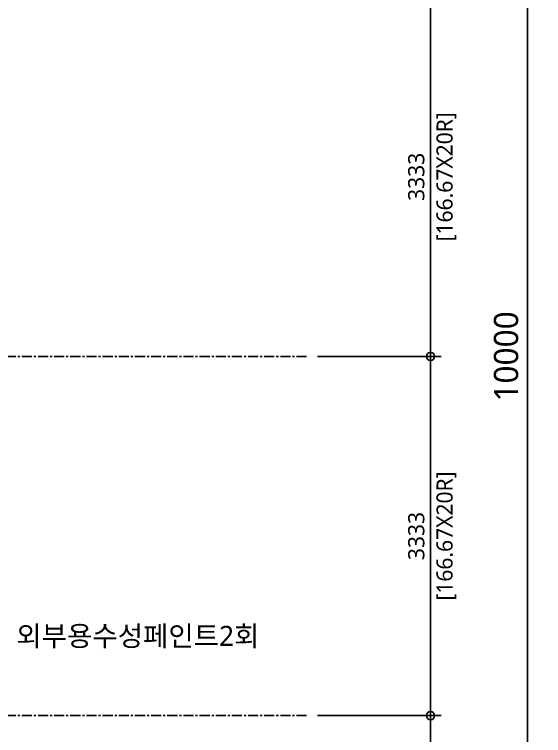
# Model space of a CAD drawing. Header units: millimetres. Extents: x -65167 to 413267, y -17142 to 66587.
# Drawn here: x 364656 to 369569, y 30793 to 37486 of the extents above; entities that cross this region are included whole.
import ezdxf
from ezdxf.enums import TextEntityAlignment as Align

# ---------------------------------------------------------------- set-up
doc = ezdxf.new("R2010")
doc.units = ezdxf.units.MM
doc.header["$LTSCALE"] = 75
doc.header["$MEASUREMENT"] = 0
doc.header["$PDSIZE"] = -10
doc.linetypes.add('CENTER', pattern=[2, 1.25, -0.25, 0.25, -0.25])
doc.layers.get('0').update_dxf_attribs({"linetype": 'CONTINUOUS'})
doc.layers.get('Defpoints').update_dxf_attribs({"color": 171, "linetype": 'CONTINUOUS'})
for name, color, linetype in [('CEN(ST)', 1, 'CENTER'), ('NDIM', 7, 'CONTINUOUS'), ('TEXT(노트)', 7, 'CONTINUOUS')]:
    doc.layers.add(name, color=color, linetype=linetype)
doc.styles.add('CGS', font='cgse', dxfattribs={"bigfont": 'cgs'})
doc.styles.add('나눔바른고딕', font='NanumBarunGothic.ttf')
doc.dimstyles.new('NDIM 1200', dxfattribs={"dimscale": 75, "dimtxt": 3, "dimasz": 1, "dimexe": 2, "dimexo": 2, "dimgap": 1, "dimtad": 1, "dimdec": 0, "dimdsep": 46, "dimtxsty": 'CGS', "dimblk": 'DOT0', "dimcen": 1, "dimdle": 8, "dimclrd": 256, "dimclre": 256, "dimclrt": 256, "dimadec": 0, "dimazin": 0, "dimtfac": 1, "dimtdec": 0, "dimtix": 1, "dimtmove": 2, "dimatfit": 3, "dimldrblk": 'DOT0', "dimfxl": 1, "dimtolj": 1, "dimtzin": 0, "dimlwd": -1, "dimlwe": -1, "dimarcsym": 0})

# ---------------------------------------------------------------- blocks, each defined once
blk = doc.blocks.new('DOT0')
blk.add_line((-3, 0), (3, 0))
at = {"color": 6}
blk.add_circle((0, 0), 0.75, dxfattribs=at)
blk = doc.blocks.new('*D1415')
at = {"layer": 'Defpoints', "color": 0, "ltscale": 0.4, "transparency": 16777216}
for p in [(367369.2, 37645), (367369.2, 34311.7), (368519.2, 34311.7)]:
    blk.add_point(p, dxfattribs=at)
at = {"layer": 'NDIM', "ltscale": 0.4, "transparency": 16777216}
for p, q in [((367469.2, 37645), (368619.2, 37645)), ((368519.2, 37595), (368519.2, 34361.7)), ((367469.2, 34311.7), (368619.2, 34311.7))]:
    blk.add_line(p, q, dxfattribs=at)
at = {"layer": 'NDIM', "ltscale": 0.4, "transparency": 16777216, "xscale": 50, "yscale": 50, "zscale": 50}
for p, rotation in [((368519.2, 37645), 90), ((368519.2, 34311.7), 270)]:
    blk.add_blockref('DOT0', p, dxfattribs=dict(at, rotation=rotation))
at = {"layer": 'NDIM', "ltscale": 0.4, "transparency": 16777216, "char_height": 150, "attachment_point": 5, "rotation": 90, "style": '나눔바른고딕'}
for s, insert in [('\\A1;[166.67X20R]', (368666.3, 35978.4)), ('\\A1;3333', (368387.9, 35978.4))]:
    blk.add_mtext(s, dxfattribs=dict(at, insert=insert))
blk = doc.blocks.new('*D1417')
at = {"layer": 'Defpoints', "color": 0, "ltscale": 0.4, "transparency": 16777216}
for p in [(367369.2, 30978.4), (368519.2, 30978.4), (367369.2, 29311.7)]:
    blk.add_point(p, dxfattribs=at)
at = {"layer": 'NDIM', "ltscale": 0.4, "transparency": 16777216}
for p, q in [((367469.2, 30978.4), (368619.2, 30978.4)), ((368519.2, 29361.7), (368519.2, 30928.4)), ((367469.2, 29311.7), (368619.2, 29311.7))]:
    blk.add_line(p, q, dxfattribs=at)
at = {"layer": 'NDIM', "ltscale": 0.4, "transparency": 16777216, "xscale": 50, "yscale": 50, "zscale": 50}
for p, rotation in [((368519.2, 30978.4), 90), ((368519.2, 29311.7), 270)]:
    blk.add_blockref('DOT0', p, dxfattribs=dict(at, rotation=rotation))
at = {"layer": 'NDIM', "ltscale": 0.4, "transparency": 16777216, "char_height": 150, "attachment_point": 5, "rotation": 90, "style": '나눔바른고딕'}
for s, insert in [('\\A1;[166.67X10R]', (368666.3, 30145.1)), ('\\A1;1667', (368388, 30145.1))]:
    blk.add_mtext(s, dxfattribs=dict(at, insert=insert))
blk = doc.blocks.new('*D1419')
at = {"layer": 'Defpoints', "color": 0, "ltscale": 0.4, "transparency": 16777216}
for p in [(367369.2, 39311.7), (369419.2, 39311.7), (367369.2, 29311.7)]:
    blk.add_point(p, dxfattribs=at)
at = {"layer": 'NDIM', "ltscale": 0.4, "transparency": 16777216}
for p, q in [((367519.2, 39311.7), (369569.2, 39311.7)), ((369419.2, 29386.7), (369419.2, 39236.7)), ((367519.2, 29311.7), (369569.2, 29311.7))]:
    blk.add_line(p, q, dxfattribs=at)
at = {"layer": 'NDIM', "ltscale": 0.4, "transparency": 16777216, "xscale": 75, "yscale": 75, "zscale": 75}
for p, rotation in [((369419.2, 39311.7), 90), ((369419.2, 29311.7), 270)]:
    blk.add_blockref('DOT0', p, dxfattribs=dict(at, rotation=rotation))
at = {"layer": 'NDIM', "ltscale": 0.4, "transparency": 16777216, "insert": (369222, 34311.7), "char_height": 225, "attachment_point": 5, "rotation": 90, "style": '나눔바른고딕'}
blk.add_mtext('\\A1;10000', dxfattribs=at)
blk = doc.blocks.new('*D1518')
at = {"layer": 'Defpoints', "color": 0, "ltscale": 0.4, "transparency": 16777216}
for p in [(367369.2, 34311.7), (367369.2, 30978.4), (368519.2, 30978.4)]:
    blk.add_point(p, dxfattribs=at)
at = {"layer": 'NDIM', "ltscale": 0.4, "transparency": 16777216}
for p, q in [((367469.2, 34311.7), (368619.2, 34311.7)), ((368519.2, 34261.7), (368519.2, 31028.4)), ((367469.2, 30978.4), (368619.2, 30978.4))]:
    blk.add_line(p, q, dxfattribs=at)
at = {"layer": 'NDIM', "ltscale": 0.4, "transparency": 16777216, "xscale": 50, "yscale": 50, "zscale": 50}
for p, rotation in [((368519.2, 34311.7), 90), ((368519.2, 30978.4), 270)]:
    blk.add_blockref('DOT0', p, dxfattribs=dict(at, rotation=rotation))
at = {"layer": 'NDIM', "ltscale": 0.4, "transparency": 16777216, "char_height": 150, "attachment_point": 5, "rotation": 90, "style": '나눔바른고딕'}
for s, insert in [('\\A1;[166.67X20R]', (368666.3, 32645.1)), ('\\A1;3333', (368387.9, 32645.1))]:
    blk.add_mtext(s, dxfattribs=dict(at, insert=insert))

msp = doc.modelspace()

# ---------------------------------------------------------------- linework, layer by layer
at = {"layer": 'CEN(ST)'}
for p, q in [((367369.2, 34311.7), (359952.3, 34311.7)), ((367369.2, 30978.4), (359952.3, 30978.4))]:
    msp.add_line(p, q, dxfattribs=at)

# ---------------------------------------------------------------- texts
at = {"layer": 'TEXT(노트)', "style": '나눔바른고딕'}
msp.add_text('외부용수성페인트2회', height=187.5, dxfattribs=at).set_placement((364673.9, 31717.8), align=Align.MIDDLE_LEFT)

# ---------------------------------------------------------------- dimensions: what is measured, and where the dimension line sits
at = {"layer": 'NDIM', "ltscale": 0.4}
dim = msp.add_linear_dim(base=(369419.2, 39311.7), p1=(367369.2, 29311.7), p2=(367369.2, 39311.7), angle=90, dimstyle='NDIM 1200', override={"dimtxsty": '나눔바른고딕'}, dxfattribs=at)
dim.commit()
dim.dimension.update_dxf_attribs({"geometry": '*D1419', "text_midpoint": (369222, 34311.7)})
for base, p1, p2, angle, text, picture, middle in [((368519.2, 34311.7), (367369.2, 37645), (367369.2, 34311.7), 270, '<>\\X[166.67X20R]', '*D1415', (368519.2, 35978.4)), ((368519.2, 30978.4), (367369.2, 34311.7), (367369.2, 30978.4), 270, '<>\\X[166.67X20R]', '*D1518', (368519.2, 32645.1)), ((368519.2, 30978.4), (367369.2, 29311.7), (367369.2, 30978.4), 90, '<>\\X[166.67X10R]', '*D1417', (368519.2, 30145.1))]:
    dim = msp.add_linear_dim(base=base, p1=p1, p2=p2, angle=angle, text=text, dimstyle='NDIM 1200', override={"dimscale": 50, "dimtxsty": '나눔바른고딕'}, dxfattribs=at)
    dim.commit()
    dim.dimension.update_dxf_attribs({"geometry": picture, "text_midpoint": middle})

doc.saveas('drawing.dxf')
